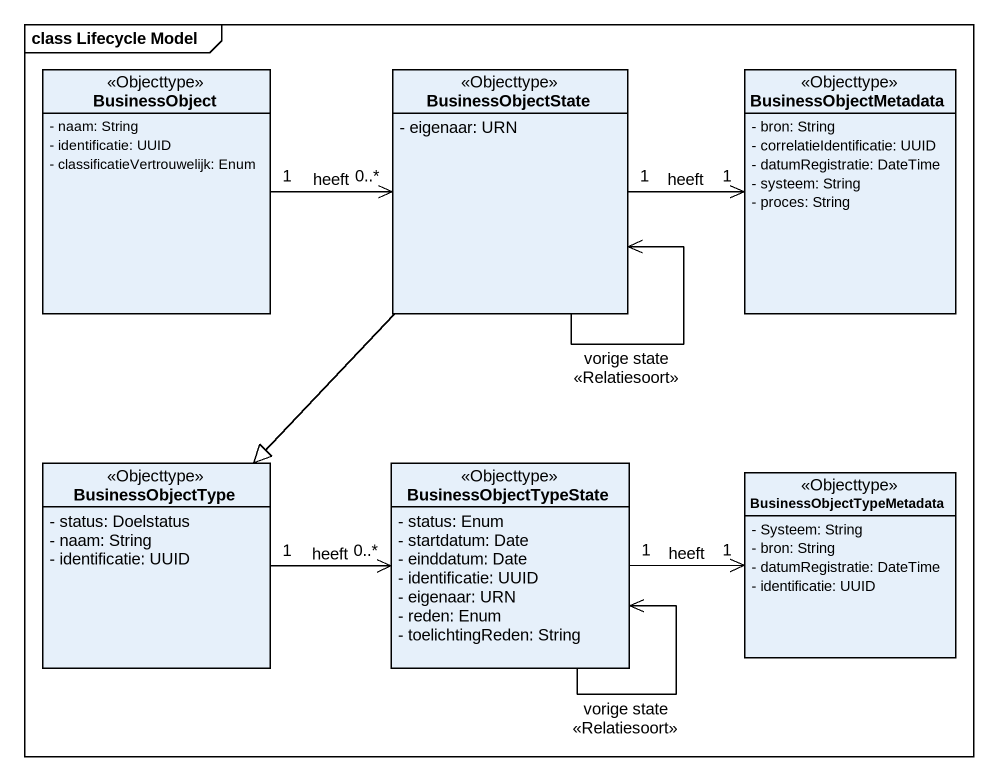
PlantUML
@startuml
mainframe class Lifecycle Model
hide circle
hide empty members
skinparam classAttributeIconSize 0
class BusinessObject <<Objecttype>> {
  - naam: String
  - identificatie: UUID
  - classificatieVertrouwelijk: Enum
}
class BusinessObjectState <<Objecttype>> {
  - eigenaar: URN
}
class BusinessObjectMetadata <<Objecttype>> {
  - bron: String
  - correlatieIdentificatie: UUID
  - datumRegistratie: DateTime
  - systeem: String
  - proces: String
}
class BusinessObjectType <<Objecttype>> {
  - status: Doelstatus
  - naam: String
  - identificatie: UUID
}
class BusinessObjectTypeState <<Objecttype>> {
  - status: Enum
  - startdatum: Date
  - einddatum: Date
  - identificatie: UUID
  - eigenaar: URN
  - reden: Enum
  - toelichtingReden: String
}
class BusinessObjectTypeMetadata <<Objecttype>> {
  - Systeem: String
  - bron: String
  - datumRegistratie: DateTime
  - identificatie: UUID
}
BusinessObject "1" -right-> "0..*" BusinessObjectState : heeft
BusinessObjectState --> BusinessObjectState : vorige state\n<<Relatiesoort>>
BusinessObjectState "1" -right-> "1" BusinessObjectMetadata : heeft
BusinessObjectState --|> BusinessObjectType
BusinessObjectType "1" -right-> "0..*" BusinessObjectTypeState : heeft
BusinessObjectTypeState --> BusinessObjectTypeState : vorige state\n<<Relatiesoort>>
BusinessObjectTypeState "1" -right-> "1" BusinessObjectTypeMetadata : heeft
@enduml
